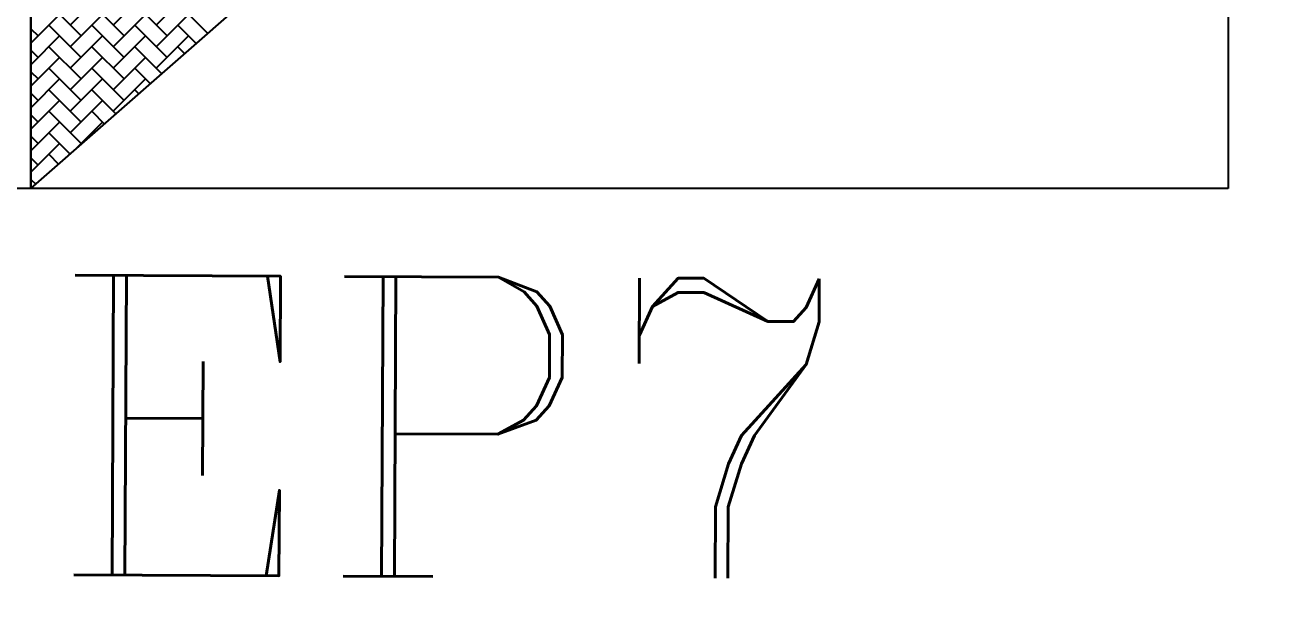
# Model space of a CAD drawing. Header units: inches. Extents: x 568069 to 582716, y 126565 to 132228.
# Drawn here: x 576051.4 to 576135.3, y 131325 to 131364.2 of the extents above; entities that cross this region are included whole.
import ezdxf

# ---------------------------------------------------------------- set-up
doc = ezdxf.new("R2010")
doc.units = ezdxf.units.IN
doc.header["$MEASUREMENT"] = 0
doc.layers.add('PANEL', color=3, linetype='Continuous')
doc.layers.add('win', color=1, linetype='Continuous')
doc.styles.add('ROMANC', font='ROMANC.shx')

# ---------------------------------------------------------------- blocks, each defined once
blk = doc.blocks.new('panel80X70X200')
at = {"layer": 'PANEL', "lineweight": -2, "ltscale": 2}
for p, q in [((40, 0), (-40, -70)), ((-40, 0), (40, 0)), ((-40, -70), (-40, 0)), ((40, 0), (40, -70))]:
    blk.add_line(p, q, dxfattribs=at)
at = {"layer": 'PANEL', "color": 30, "lineweight": -2, "ltscale": 2}
for p, q in [((40, -0.614), (39.672, -0.287)), ((38.08, -3.005), (40, -1.085)), ((38.799, -2.287), (38.14, -1.628)), ((40, -2.051), (39.517, -1.568)), ((35.207, -4.442), (37.188, -2.461)), ((38.799, -3.723), (37.373, -2.298)), ((38.799, -5.16), (36.643, -3.005)), ((38.08, -4.442), (40, -2.522)), ((40, -3.488), (39.517, -3.005)), ((35.207, -5.879), (37.362, -3.723)), ((35.925, -3.723), (35.841, -3.639)), ((38.08, -5.879), (40, -3.959)), ((35.925, -6.597), (34.308, -4.98)), ((35.925, -5.16), (35.075, -4.31)), ((38.799, -6.597), (36.643, -4.442)), ((40, -4.925), (39.517, -4.442)), ((32.333, -7.316), (34.488, -5.16)), ((35.207, -7.316), (37.362, -5.16)), ((38.08, -7.316), (40, -5.396)), ((32.333, -8.752), (34.488, -6.597)), ((33.051, -6.597), (32.776, -6.321)), ((35.925, -8.034), (33.77, -5.879)), ((35.207, -8.752), (37.362, -6.597)), ((38.799, -8.034), (36.643, -5.879)), ((40, -6.362), (39.517, -5.879)), ((33.051, -8.034), (32.009, -6.992)), ((35.925, -9.471), (33.77, -7.316)), ((38.799, -9.471), (36.643, -7.316)), ((38.08, -8.752), (40, -6.833)), ((40, -7.798), (39.517, -7.316)), ((29.459, -10.189), (31.614, -8.034)), ((33.051, -9.471), (31.243, -7.662)), ((32.333, -10.189), (34.488, -8.034)), ((35.207, -10.189), (37.362, -8.034)), ((38.08, -10.189), (40, -8.27)), ((30.178, -9.471), (29.71, -9.003)), ((33.051, -10.908), (30.896, -8.752)), ((35.925, -10.908), (33.77, -8.752)), ((38.799, -10.908), (36.643, -8.752)), ((40, -9.235), (39.517, -8.752)), ((30.178, -10.908), (28.944, -9.674)), ((29.459, -11.626), (31.614, -9.471)), ((32.333, -11.626), (34.488, -9.471)), ((35.207, -11.626), (37.362, -9.471)), ((38.08, -11.626), (40, -9.706)), ((30.178, -12.345), (28.178, -10.345)), ((29.459, -13.063), (31.614, -10.908)), ((33.051, -12.345), (30.896, -10.189)), ((32.333, -13.063), (34.488, -10.908)), ((35.925, -12.345), (33.77, -10.189)), ((35.207, -13.063), (37.362, -10.908)), ((38.799, -12.345), (36.643, -10.189)), ((40, -10.672), (39.517, -10.189))]:
    blk.add_line(p, q, dxfattribs=at)

msp = doc.modelspace()

# ---------------------------------------------------------------- linework, layer by layer
at = {"layer": 'win', "color": 15}
for radius, end in [(1453.568, 167.913976), (1446.568, 167.913934)]:
    msp.add_arc((575402.664, 130774.097), radius, 53.435848, end, dxfattribs=at)

# ---------------------------------------------------------------- block references
at = {"layer": 'PANEL', "rotation": 180.0067627410678}
for p in [(576011.732, 131353.276), (576091.732, 131353.286)]:
    msp.add_blockref('panel80X70X200', p, dxfattribs=at)

# ---------------------------------------------------------------- texts
at = {"layer": 'PANEL', "color": 2, "linetype": 'Continuous', "style": 'ROMANC'}
msp.add_text('DNP7,DEP7', height=20, rotation=359.71478, dxfattribs=at).set_placement((575952.597, 131328.008))

doc.saveas('drawing.dxf')
